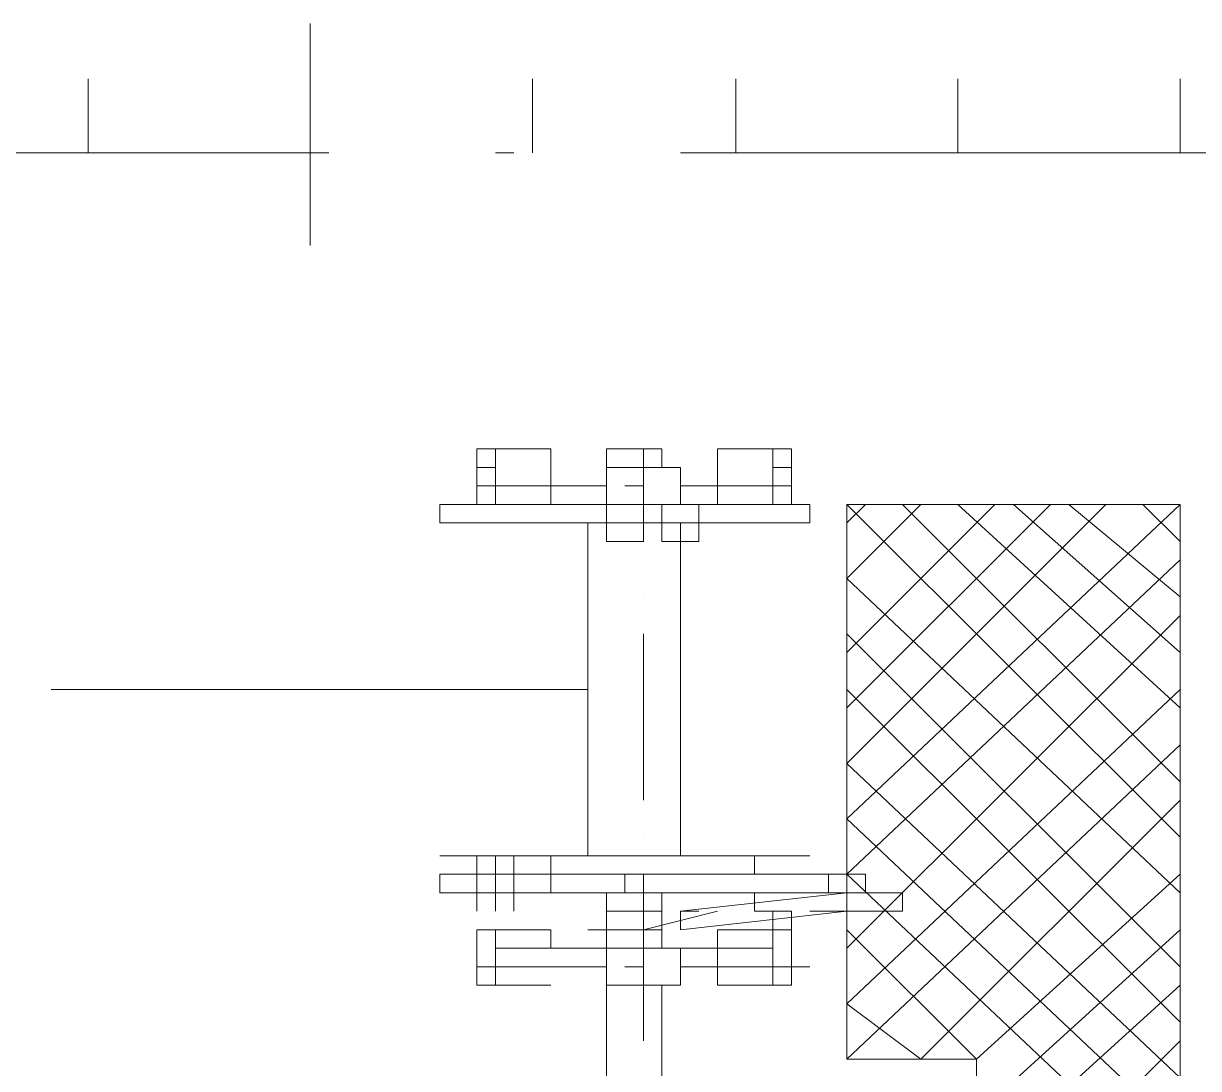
# Model space of a CAD drawing. Header units: millimetres. Extents: x -1005 to 294628, y -1154 to 182592.
# Drawn here: x 4471 to 8844, y 151770 to 155662 of the extents above; entities that cross this region are included whole.
import ezdxf

# ---------------------------------------------------------------- set-up
doc = ezdxf.new("R2010")
doc.units = ezdxf.units.MM
doc.layers.add('PDF_Geomertry', color=7, linetype='Continuous')

msp = doc.modelspace()

# ---------------------------------------------------------------- linework, layer by layer
at = {"layer": 'PDF_Geomertry', "lineweight": 5}
for points in [[(5538.4, 154835.4), (5538.4, 155661.9)], [(4711.9, 155179.8), (4711.9, 155455.3)], [(6364.9, 155179.8), (6364.9, 155455.3)], [(7122.6, 155179.8), (7122.6, 155455.3)], [(7949.1, 155179.8), (7949.1, 155455.3)], [(8775.6, 155179.8), (8775.6, 155455.3)], [(5607.3, 155179.8), (3196.7, 155179.8)], [(6296.1, 155179.8), (6227.2, 155179.8)], [(9326.6, 155179.8), (6916, 155179.8)], [(7398.1, 153802.3), (7398.1, 153871.2), (7398.1, 153802.3), (6020.6, 153802.3), (6020.6, 153871.2), (7053.7, 153871.2), (7329.2, 153871.2), (7260.3, 153871.2), (7260.3, 154077.8)], [(6227.2, 153871.2), (6227.2, 154077.8)], [(6847.1, 154008.9), (6847.1, 154008.9), (6847.1, 154077.8), (6640.5, 154077.8), (6847.1, 154077.8), (6847.1, 154008.9), (6640.5, 154008.9), (6640.5, 153871.2), (6364.9, 153871.2), (6296.1, 153871.2), (6640.5, 153871.2), (6640.5, 153802.3)], [(6433.8, 154077.8), (6433.8, 153940.1), (6433.8, 154008.9), (6433.8, 154008.9)], [(6778.2, 154077.8), (6778.2, 153733.4)], [(6847.1, 154077.8), (6847.1, 154008.9), (6847.1, 154008.9)], [(7398.1, 153871.2), (7053.7, 153871.2), (7053.7, 153940.1), (7053.7, 154008.9), (7053.7, 154008.9), (7053.7, 153940.1), (7053.7, 154077.8), (7329.2, 154077.8), (7329.2, 153871.2), (7329.2, 154008.9), (7260.3, 154008.9), (7260.3, 153871.2)], [(7053.7, 154008.9), (7053.7, 154077.8)], [(6640.5, 154008.9), (6640.5, 154008.9), (6916, 154008.9), (6916, 153871.2), (6640.5, 153871.2)], [(6847.1, 154008.9), (6847.1, 154008.9)], [(6571.6, 153940.1), (6158.3, 153940.1)], [(6227.2, 153940.1), (6227.2, 153940.1)], [(6778.2, 153940.1), (6709.3, 153940.1)], [(7329.2, 153940.1), (6916, 153940.1), (7260.3, 153940.1), (6916, 153940.1)], [(7260.3, 153940.1), (7260.3, 153940.1)], [(6020.6, 153871.2), (6020.6, 153802.3)], [(6847.1, 153802.3), (6847.1, 153871.2), (6640.5, 153871.2), (6640.5, 153871.2)], [(6640.5, 153871.2), (6640.5, 153871.2), (6847.1, 153871.2)], [(7191.5, 153871.2), (7191.5, 153871.2), (6847.1, 153871.2), (7122.6, 153871.2)], [(8775.6, 153871.2), (7535.8, 152700.3), (8775.6, 151529.4)], [(8500.1, 153871.2), (7535.8, 152906.9), (8775.6, 151736.1)], [(8293.5, 153871.2), (7535.8, 153113.6)], [(8086.8, 153871.2), (7535.8, 153320.2)], [(7811.3, 153871.2), (7535.8, 153595.7), (8775.6, 152424.8)], [(7604.7, 153871.2), (7535.8, 153802.3)], [(7535.8, 153871.2), (8775.6, 152631.4)], [(7742.5, 153871.2), (8775.6, 152838)], [(7949.1, 153871.2), (8775.6, 153113.6)], [(8155.7, 153871.2), (8775.6, 153320.2)], [(8362.4, 153871.2), (8775.6, 153526.8)], [(8637.8, 153871.2), (8775.6, 153733.4)], [(6571.6, 152631.4), (6571.6, 153802.3), (6571.6, 153802.3)], [(6916, 152631.4), (6916, 153802.3), (6916, 153802.3)], [(8775.6, 153664.6), (7535.8, 152493.7), (8775.6, 151322.8)], [(6778.2, 153526.8), (6778.2, 153526.8)], [(8775.6, 153457.9), (7535.8, 152218.2)], [(6778.2, 153389), (6778.2, 152769.2)], [(7535.8, 153389), (8775.6, 152149.3)], [(6571.6, 153182.4), (4574.2, 153182.4)], [(8775.6, 153182.4), (7535.8, 152011.5), (7811.3, 151804.9), (8775.6, 152769.2)], [(7535.8, 153182.4), (8775.6, 151942.7)], [(8775.6, 152975.8), (7535.8, 151804.9), (7604.7, 151804.9)], [(6571.6, 152562.6), (6571.6, 152631.4)], [(6778.2, 152631.4), (6778.2, 152631.4)], [(6916, 152631.4), (6916, 152562.6)], [(6158.3, 152493.7), (6158.3, 152493.7), (6158.3, 152493.7), (6158.3, 152562.6), (6158.3, 152493.7), (6020.6, 152493.7), (6020.6, 152424.8)], [(6227.2, 152562.6), (6158.3, 152562.6)], [(6227.2, 152562.6), (6227.2, 152493.7), (6227.2, 152493.7)], [(7191.5, 152493.7), (7191.5, 152493.7), (7191.5, 152562.6)], [(6089.5, 152493.7), (6020.6, 152493.7), (6158.3, 152493.7), (6158.3, 152424.8), (6020.6, 152424.8), (6020.6, 152493.7), (6640.5, 152493.7), (6640.5, 152493.7)], [(6020.6, 152424.8), (6020.6, 152493.7), (6020.6, 152493.7)], [(6020.6, 152493.7), (6296.1, 152493.7), (6709.3, 152493.7), (6778.2, 152493.7), (7467, 152493.7), (7467, 152424.8), (6778.2, 152424.8), (6709.3, 152424.8), (6709.3, 152424.8), (6709.3, 152493.7), (6709.3, 152493.7)], [(6158.3, 152493.7), (6227.2, 152493.7), (6158.3, 152493.7), (6227.2, 152493.7), (6227.2, 152424.8), (6158.3, 152424.8), (6227.2, 152424.8), (6158.3, 152424.8), (6227.2, 152424.8), (6296.1, 152424.8), (6227.2, 152424.8), (6433.8, 152424.8), (6709.3, 152424.8)], [(6296.1, 152493.7), (6709.3, 152493.7), (6433.8, 152493.7), (6227.2, 152493.7)], [(6433.8, 152493.7), (6433.8, 152493.7), (6433.8, 152424.8)], [(6847.1, 152493.7), (6847.1, 152493.7), (6778.2, 152493.7), (6778.2, 151873.8)], [(6984.8, 152493.7), (7604.7, 152493.7), (7604.7, 152424.8), (7673.6, 152424.8), (7742.5, 152424.8), (7742.5, 152355.9), (7673.6, 152355.9), (7604.7, 152355.9)], [(7260.3, 152493.7), (7260.3, 152493.7), (7191.5, 152493.7), (7191.5, 152493.7)], [(7191.5, 152493.7), (7329.2, 152493.7)], [(7467, 152493.7), (7604.7, 152493.7), (7604.7, 152493.7)], [(8775.6, 152493.7), (8018, 151804.9), (7535.8, 152287.1)], [(6158.3, 152355.9), (6158.3, 152424.8), (6020.6, 152424.8), (6020.6, 152424.8)], [(6020.6, 152424.8), (6020.6, 152424.8), (6020.6, 152424.8), (6089.5, 152424.8), (6089.5, 152424.8)], [(6158.3, 152355.9), (6158.3, 152424.8), (6158.3, 152424.8)], [(6227.2, 152424.8), (6227.2, 152424.8), (6227.2, 152355.9)], [(6296.1, 152424.8), (6296.1, 152424.8), (6296.1, 152355.9)], [(6296.1, 152424.8), (7191.5, 152424.8), (7191.5, 152355.9)], [(6847.1, 152424.8), (6847.1, 152355.9), (6640.5, 152355.9), (6640.5, 152424.8), (6640.5, 152424.8)], [(6916, 152355.9), (7535.8, 152424.8), (7604.7, 152424.8), (7604.7, 152424.8)], [(7260.3, 152424.8), (7191.5, 152424.8), (7191.5, 152424.8)], [(7191.5, 152424.8), (7329.2, 152424.8)], [(7467, 152424.8), (7604.7, 152424.8)], [(6778.2, 152287.1), (6778.2, 152287.1), (7053.7, 152355.9)], [(7604.7, 152355.9), (7604.7, 152355.9), (7535.8, 152355.9), (6916, 152287.1), (6916, 152355.9), (6916, 152355.9)], [(7053.7, 152287.1), (7053.7, 152218.2), (7053.7, 152287.1), (7329.2, 152287.1), (7260.3, 152287.1), (7260.3, 152355.9), (7260.3, 152355.9)], [(7191.5, 152355.9), (7260.3, 152355.9), (7260.3, 152355.9)], [(7260.3, 152355.9), (7260.3, 152355.9), (7329.2, 152355.9), (7329.2, 152287.1)], [(7260.3, 152355.9), (7329.2, 152355.9), (7329.2, 152355.9)], [(7398.1, 152355.9), (7742.5, 152355.9)], [(6433.8, 152080.4), (6433.8, 152080.4), (6158.3, 152080.4), (6158.3, 152287.1), (6433.8, 152287.1)], [(6227.2, 152287.1), (6227.2, 152080.4)], [(6433.8, 152287.1), (6433.8, 152287.1), (6433.8, 152218.2)], [(6847.1, 152218.2), (6847.1, 152287.1), (6640.5, 152287.1), (6847.1, 152287.1), (6640.5, 152287.1), (6847.1, 152287.1), (6571.6, 152287.1)], [(6640.5, 152287.1), (6640.5, 152287.1), (6640.5, 152218.2)], [(6640.5, 152287.1), (6847.1, 152287.1)], [(6778.2, 152287.1), (6709.3, 152287.1), (6709.3, 152287.1)], [(6847.1, 152287.1), (6847.1, 152287.1), (6847.1, 152218.2)], [(7260.3, 152080.4), (7260.3, 152287.1), (7260.3, 152080.4), (7329.2, 152080.4), (7053.7, 152080.4), (7053.7, 152149.3), (7053.7, 152149.3), (7053.7, 152218.2), (7053.7, 152287.1), (7053.7, 152287.1)], [(8775.6, 152287.1), (8018, 151598.3)], [(6640.5, 151598.3), (6640.5, 152080.4), (6640.5, 152218.2), (6227.2, 152218.2), (6227.2, 152149.3), (6640.5, 152149.3)], [(6640.5, 152218.2), (6916, 152218.2), (6916, 152080.4), (6640.5, 152080.4), (6847.1, 152080.4), (6847.1, 151598.3)], [(7398.1, 152149.3), (6916, 152149.3), (7260.3, 152149.3), (7260.3, 152218.2), (6916, 152218.2)], [(6571.6, 152149.3), (6158.3, 152149.3)], [(6778.2, 152149.3), (6709.3, 152149.3)], [(8775.6, 152080.4), (8018, 151391.7)], [(8775.6, 151873.8), (8018, 151116.2), (8018, 150771.8), (7673.6, 150771.8), (7949.1, 150771.8), (7949.1, 150840.7)]]:
    msp.add_lwpolyline(points, dxfattribs=at)
for points in [[(6433.8, 153871.2), (6158.3, 153871.2), (6227.2, 153871.2), (6227.2, 154008.9), (6158.3, 154008.9), (6158.3, 153871.2), (6158.3, 154077.8), (6433.8, 154077.8), (6433.8, 154008.9), (6433.8, 153940.1)], [(6640.5, 154008.9), (6640.5, 154008.9), (6640.5, 154077.8)], [(6640.5, 153940.1), (6227.2, 153940.1)], [(6433.8, 153940.1), (6433.8, 153871.2)], [(7053.7, 153940.1), (7053.7, 153871.2)], [(6433.8, 153871.2), (6433.8, 153871.2)], [(6640.5, 153871.2), (6640.5, 153871.2), (6640.5, 153802.3)], [(6640.5, 153871.2), (6640.5, 153733.4), (6778.2, 153733.4), (6778.2, 153871.2), (6640.5, 153871.2)], [(6640.5, 153871.2), (6640.5, 153871.2)], [(6640.5, 153871.2), (6640.5, 153733.4), (6778.2, 153733.4), (6778.2, 153871.2), (6640.5, 153871.2)], [(6640.5, 153871.2), (6640.5, 153733.4), (6778.2, 153733.4), (6778.2, 153871.2), (6640.5, 153871.2)], [(6640.5, 153871.2), (6640.5, 153733.4), (6778.2, 153733.4), (6778.2, 153871.2), (6640.5, 153871.2)], [(6640.5, 153871.2), (6640.5, 153733.4), (6778.2, 153733.4), (6778.2, 153871.2), (6640.5, 153871.2)], [(6640.5, 153871.2), (6640.5, 153733.4), (6778.2, 153733.4), (6778.2, 153871.2), (6640.5, 153871.2)], [(6640.5, 153871.2), (6640.5, 153733.4), (6778.2, 153733.4), (6778.2, 153871.2), (6640.5, 153871.2)], [(6640.5, 153871.2), (6640.5, 153871.2)], [(6847.1, 153871.2), (6640.5, 153871.2)], [(6847.1, 153871.2), (6847.1, 153733.4), (6984.8, 153733.4), (6984.8, 153871.2), (6847.1, 153871.2)], [(6847.1, 153871.2), (6847.1, 153733.4), (6984.8, 153733.4), (6984.8, 153871.2), (6847.1, 153871.2)], [(6847.1, 153871.2), (6847.1, 153733.4), (6984.8, 153733.4), (6984.8, 153871.2), (6847.1, 153871.2)], [(6847.1, 153871.2), (6847.1, 153871.2), (6847.1, 153802.3)], [(6847.1, 153871.2), (6847.1, 153733.4), (6984.8, 153733.4), (6984.8, 153871.2), (6847.1, 153871.2)], [(6847.1, 153871.2), (6847.1, 153733.4), (6984.8, 153733.4), (6984.8, 153871.2), (6847.1, 153871.2)], [(6847.1, 153871.2), (6847.1, 153733.4), (6984.8, 153733.4), (6984.8, 153871.2), (6847.1, 153871.2)], [(6847.1, 153871.2), (6847.1, 153733.4), (6984.8, 153733.4), (6984.8, 153871.2), (6847.1, 153871.2)], [(6847.1, 153871.2), (6847.1, 153871.2)], [(6847.1, 153871.2), (6847.1, 153871.2)], [(7053.7, 153871.2), (7053.7, 153871.2)], [(7535.8, 149394.3), (8775.6, 149394.3), (8775.6, 153871.2), (7535.8, 153871.2), (7535.8, 151804.9), (8018, 151804.9), (8018, 150771.8), (7535.8, 150771.8), (7535.8, 149394.3)], [(6020.6, 152562.6), (6020.6, 152562.6)], [(6020.6, 152562.6), (7398.1, 152562.6)], [(6296.1, 152562.6), (6296.1, 152424.8), (6433.9, 152424.8), (6433.9, 152562.6), (6296.1, 152562.6)], [(6296.1, 152562.6), (6296.1, 152424.8), (6433.9, 152424.8), (6433.9, 152562.6), (6296.1, 152562.6)], [(6296.1, 152562.6), (6296.1, 152424.8), (6433.9, 152424.8), (6433.9, 152562.6), (6296.1, 152562.6)], [(6296.1, 152493.7), (6296.1, 152493.7), (6296.1, 152562.6)], [(7398.1, 152562.6), (7398.1, 152562.6)], [(6020.6, 152424.8), (6020.6, 152493.7)], [(6020.6, 152424.8), (6020.6, 152493.7)], [(6020.6, 152493.7), (6020.6, 152493.7)], [(6020.6, 152493.7), (6020.6, 152493.7)], [(6020.6, 152424.8), (6296.1, 152424.8), (6020.6, 152424.8), (6020.6, 152493.7)], [(6158.3, 152493.7), (6158.3, 152493.7)], [(6158.3, 152493.7), (6158.3, 152493.7)], [(6227.2, 152493.7), (6227.2, 152493.7)], [(6296.1, 152493.7), (6296.1, 152493.7)], [(6433.8, 152424.8), (6433.8, 152493.7)], [(6433.8, 152493.7), (6433.8, 152493.7)], [(6433.8, 152493.7), (6433.8, 152424.8)], [(6847.1, 152493.7), (6640.5, 152493.7)], [(6778.2, 152493.7), (6778.2, 152493.7)], [(7191.5, 152493.7), (6778.2, 152493.7)], [(7191.5, 152493.7), (7191.5, 152493.7)], [(7191.5, 152493.7), (7191.5, 152493.7)], [(7329.2, 152493.7), (7191.5, 152493.7)], [(7329.2, 152493.7), (7329.2, 152493.7)], [(7467, 152493.7), (7467, 152424.8), (7467, 152493.7)], [(6158.3, 152424.8), (6158.3, 152424.8)], [(6158.3, 152424.8), (6158.3, 152424.8)], [(6158.3, 152424.8), (6158.3, 152424.8)], [(6227.2, 152424.8), (6227.2, 152424.8)], [(6296.1, 152424.8), (6296.1, 152424.8)], [(6296.1, 152424.8), (6296.1, 152424.8)], [(6296.1, 152424.8), (6709.3, 152424.8)], [(6847.1, 152424.8), (6640.5, 152424.8), (6847.1, 152424.8)], [(6778.2, 152424.8), (6778.2, 152424.8)], [(6778.2, 152424.8), (7191.5, 152424.8)], [(7191.5, 152424.8), (7191.5, 152424.8)], [(7191.5, 152424.8), (7191.5, 152424.8)], [(7329.2, 152424.8), (7191.5, 152424.8)], [(7329.2, 152424.8), (7329.2, 152424.8)], [(6640.5, 152287.1), (6640.5, 152287.1), (6640.5, 152287.1), (6640.5, 152355.9)], [(6847.1, 152287.1), (6847.1, 152287.1), (6847.1, 152355.9)], [(6984.8, 152355.9), (6916, 152355.9)], [(7260.3, 152355.9), (7260.3, 152355.9)], [(7260.3, 152355.9), (7260.3, 152355.9)], [(7260.3, 152355.9), (7329.2, 152355.9), (7260.3, 152355.9)], [(7260.3, 152355.9), (7260.3, 152355.9)], [(6158.3, 152287.1), (6227.2, 152287.1), (6227.2, 152080.4), (6158.3, 152080.4)], [(6433.8, 152218.2), (6433.8, 152287.1), (6433.8, 152218.2)], [(7329.2, 152287.1), (7329.2, 152080.4)]]:
    msp.add_lwpolyline(points, close=True, dxfattribs=at)

doc.saveas('drawing.dxf')
